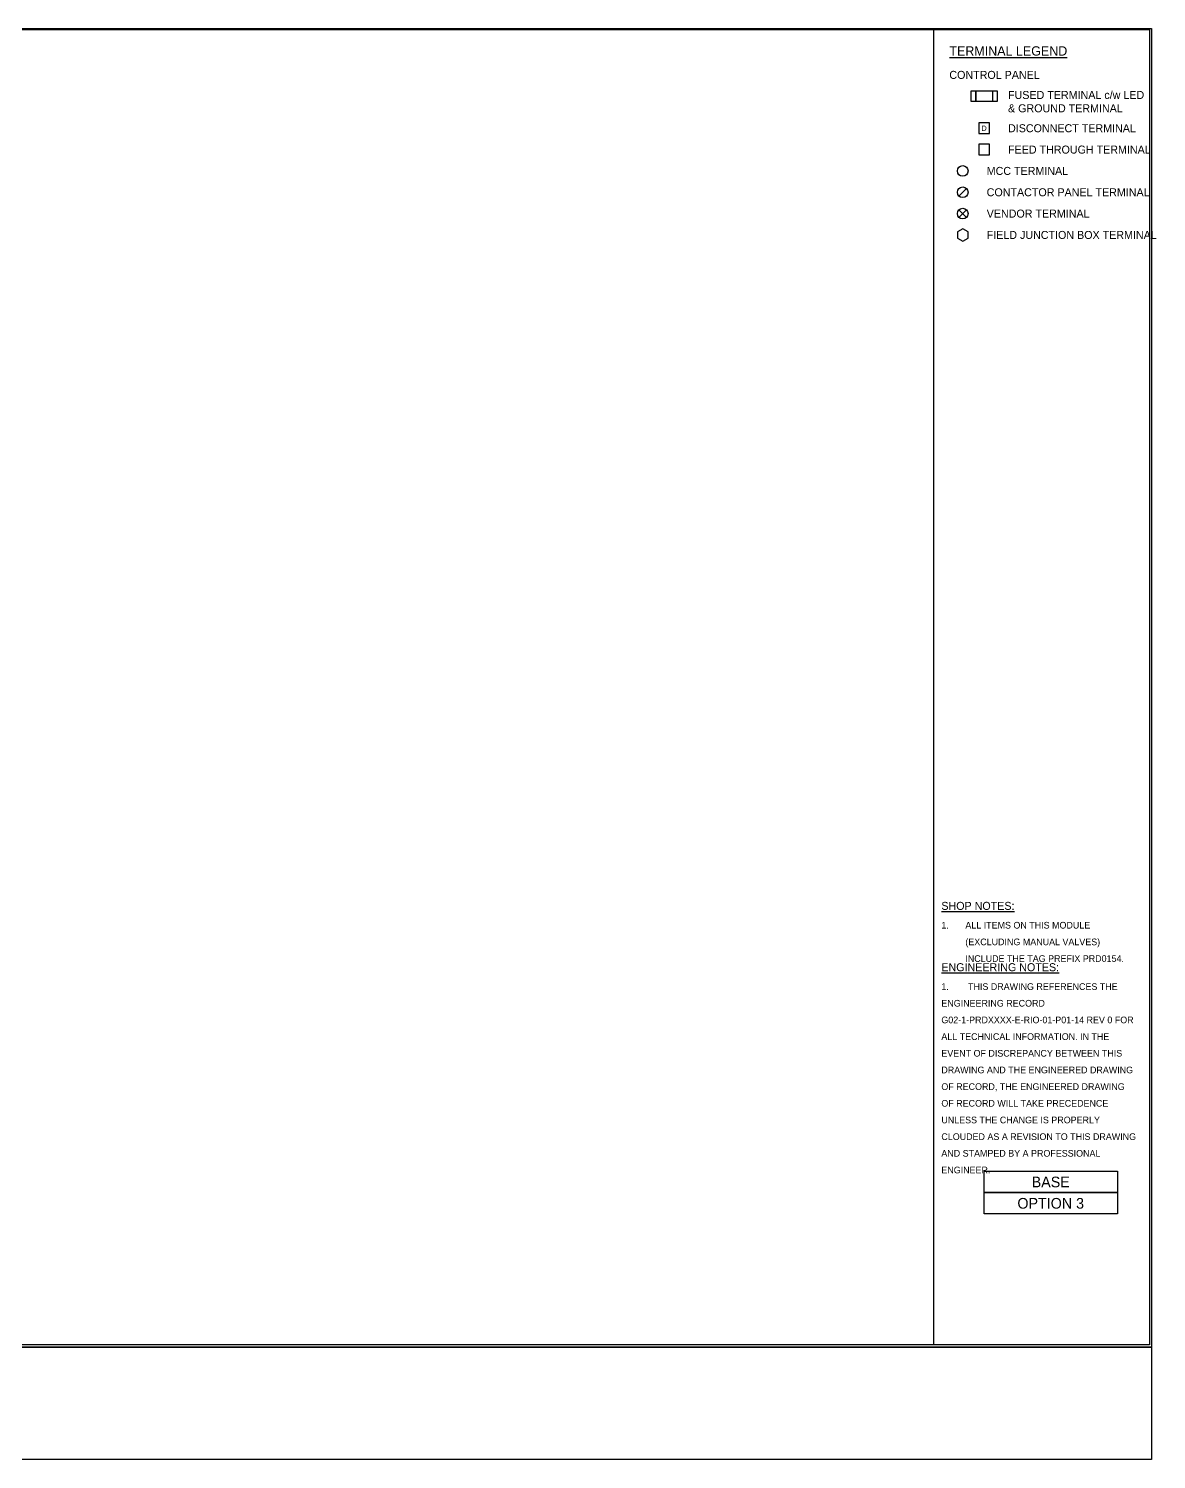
# Model space of a CAD drawing. Extents: x 12207 to 13053, y 0 to 536.
# Drawn here: x 12630 to 13053, y 0 to 536 of the extents above; entities that cross this region are included whole.
import ezdxf
from ezdxf.enums import TextEntityAlignment as Align

# ---------------------------------------------------------------- set-up
doc = ezdxf.new("R2010")
doc.units = 0
doc.header["$LTSCALE"] = 10
doc.header["$MEASUREMENT"] = 0
for name, color, linetype in [('G02-1-PRDXXXX-E-MRIO-01-P01-01$0$(OPTION 3) SYMBOL-3', 3, 'Continuous'), ('G02-1-PRDXXXX-E-MRIO-01-P01-01$0$(OPTION 3) TEXT-2', 2, 'Continuous'), ('G02-1-PRDXXXX-E-MRIO-01-P01-01$0$ENGINEERING NOTE', 2, 'Continuous'), ('G02-1-PRDXXXX-E-MRIO-01-P01-01$0$SYMBOL-3', 3, 'Continuous'), ('G02-1-PRDXXXX-E-MRIO-01-P01-01$0$TEXT-2', 2, 'Continuous'), ('G02-1-PRDXXXX-E-MRIO-01-P01-01$0$TITLE', 7, 'Continuous'), ('Legend-CP$0$SYMBOL-3', 3, 'Continuous'), ('Legend-CP$0$TEXT-2', 2, 'Continuous')]:
    doc.layers.add(name, color=color, linetype=linetype)
doc.layers.add('G02-1-PRDXXXX-E-MRIO-01-P01-01$0$View', color=251, linetype='Continuous', plot=False)
doc.styles.add('G02-1-PRDXXXX-E-MRIO-01-P01-01$0$Scovan Elec', font='')
doc.styles.add('Legend-CP$0$Scovan Elec', font='')
doc.styles.add('Legend-CP$0$Standard', font='')
doc.styles.get("Standard").update_dxf_attribs({"font": ''})
doc.styles.get('G02-1-PRDXXXX-E-MRIO-01-P01-01$0$Scovan Elec').set_extended_font_data('Franklin Gothic Medium Cond')
doc.styles.get('Legend-CP$0$Scovan Elec').set_extended_font_data('Franklin Gothic Medium Cond')
doc.styles.get('Legend-CP$0$Standard').set_extended_font_data('Franklin Gothic Medium Cond')
doc.styles.get('Standard').set_extended_font_data('Franklin Gothic Medium Cond')

# ---------------------------------------------------------------- blocks, each defined once
blk = doc.blocks.new('*U31')
blk.add_lwpolyline([(3.125, 1.875), (-5, 1.875), (-5, -1.875), (-3.125, -1.875), (-3.125, 1.875), (-3.125, -1.875), (5, -1.875), (5, 1.875), (3.125, 1.875), (3.125, -1.875)])
at = {"color": 2, "style": 'Legend-CP$0$Standard'}
blk.add_attdef('TAG2', text='', height=2.5, dxfattribs=at).set_placement((0, 3.75), align=Align.CENTER)
at = {"color": 2, "lineweight": 30, "flags": 106}
blk.add_attdef('TAG1', text='', height=2.5, dxfattribs=at).set_placement((0, 3.75), align=Align.BOTTOM_CENTER)
at = {"color": 2, "style": 'Legend-CP$0$Standard'}
blk.add_attdef('TAG3', text='', height=2.5, dxfattribs=at).set_placement((0, -4.5), align=Align.MIDDLE)
blk = doc.blocks.new('Legend-CP$0$S-TBSquare')
blk.add_lwpolyline([(-2, 2), (-2, -2), (2, -2), (2, 2)], close=True)
at = {"color": 2, "style": 'Legend-CP$0$Standard'}
blk.add_attdef('TAG2', text='', height=2.5, dxfattribs=at).set_placement((0, 3.75), align=Align.CENTER)
at = {"color": 2, "lineweight": 30, "flags": 106}
blk.add_attdef('TAG1', text='', height=2.5, dxfattribs=at).set_placement((0, 3.75), align=Align.BOTTOM_CENTER)
blk = doc.blocks.new('Legend-CP$0$S-TBCircle')
blk.add_circle((0, 0), 2)
at = {"color": 2, "style": 'Legend-CP$0$Standard'}
blk.add_attdef('TAG2', text='', height=2.5, dxfattribs=at).set_placement((0, 3.75), align=Align.CENTER)
at = {"color": 2, "lineweight": 30, "flags": 106}
blk.add_attdef('TAG1', text='', height=2.5, dxfattribs=at).set_placement((0, 3.75), align=Align.BOTTOM_CENTER)
blk = doc.blocks.new('*U34')
for p, q in [((1.41, 1.41), (-1.41, -1.41)), ((-1.41, 1.41), (1.41, -1.41))]:
    blk.add_line(p, q)
blk.add_circle((0, 0), 2)
at = {"color": 2, "style": 'Legend-CP$0$Standard'}
blk.add_attdef('TAG2', text='', height=2.5, dxfattribs=at).set_placement((0, 3.75), align=Align.CENTER)
at = {"color": 2, "lineweight": 30, "flags": 106}
blk.add_attdef('TAG1', text='', height=2.5, dxfattribs=at).set_placement((0, 3.75), align=Align.BOTTOM_CENTER)
blk = doc.blocks.new('Legend-CP$0$S-TBHexagon')
blk.add_lwpolyline([(0, 2.31), (-2, 1.15), (-2, -1.15), (0, -2.31), (2, -1.15), (2, 1.15)], close=True)
at = {"color": 2, "style": 'Legend-CP$0$Standard'}
blk.add_attdef('TAG2', text='', height=2.5, dxfattribs=at).set_placement((0, 3.75), align=Align.CENTER)
at = {"color": 2, "lineweight": 30, "flags": 106}
blk.add_attdef('TAG1', text='', height=2.5, dxfattribs=at).set_placement((0, 3.75), align=Align.BOTTOM_CENTER)
blk = doc.blocks.new('*U36')
blk.add_line((1.41, 1.41), (-1.41, -1.41))
blk.add_circle((0, 0), 2)
at = {"color": 2, "style": 'Legend-CP$0$Standard'}
blk.add_attdef('TAG2', text='', height=2.5, dxfattribs=at).set_placement((0, 3.75), align=Align.CENTER)
at = {"color": 2, "lineweight": 30, "flags": 106}
blk.add_attdef('TAG1', text='', height=2.5, dxfattribs=at).set_placement((0, 3.75), align=Align.BOTTOM_CENTER)
blk = doc.blocks.new('Legend-CP')
at = {"layer": 'Legend-CP$0$SYMBOL-3'}
for name, p in [('*U31', (781, 511)), ('Legend-CP$0$S-TBSquare', (781, 499)), ('Legend-CP$0$S-TBSquare', (781, 491)), ('Legend-CP$0$S-TBCircle', (773, 483)), ('*U36', (773, 475)), ('*U34', (773, 467)), ('Legend-CP$0$S-TBHexagon', (773, 459))]:
    blk.add_blockref(name, p, dxfattribs=at)
at = {"layer": 'Legend-CP$0$TEXT-2', "style": 'Legend-CP$0$Scovan Elec'}
blk.add_text('%%UTERMINAL LEGEND', height=3.5, dxfattribs=at).set_placement((768, 528), align=Align.MIDDLE_LEFT)
blk.add_text('D', height=2, dxfattribs=at).set_placement((781, 499), align=Align.MIDDLE)
at = {"layer": 'Legend-CP$0$TEXT-2', "char_height": 3, "style": 'Legend-CP$0$Scovan Elec'}
for s, insert, attachment_point in [('CONTROL PANEL', (768, 519), 4), ('FUSED TERMINAL c/w LED\\P& GROUND TERMINAL', (790, 513), 1), ('DISCONNECT TERMINAL', (790, 499), 4), ('FEED THROUGH TERMINAL', (790, 491), 4), ('MCC TERMINAL', (782, 483), 4), ('CONTACTOR PANEL TERMINAL', (782, 475), 4), ('VENDOR TERMINAL', (782, 467), 4), ('FIELD JUNCTION BOX TERMINAL', (782, 459), 4)]:
    blk.add_mtext(s, dxfattribs=dict(at, insert=insert, attachment_point=attachment_point))

msp = doc.modelspace()

# ---------------------------------------------------------------- linework, layer by layer
at = {"layer": 'G02-1-PRDXXXX-E-MRIO-01-P01-01$0$(OPTION 3) SYMBOL-3'}
msp.add_lwpolyline([(12988, 92), (12988, 100), (13038, 100), (13038, 92)], close=True, dxfattribs=at)
at = {"layer": 'G02-1-PRDXXXX-E-MRIO-01-P01-01$0$SYMBOL-3'}
msp.add_lwpolyline([(12988, 100), (12988, 108), (13038, 108), (13038, 100)], close=True, dxfattribs=at)
at = {"layer": 'G02-1-PRDXXXX-E-MRIO-01-P01-01$0$TITLE', "color": 9}
msp.add_line((12969, 536), (12969, 43), dxfattribs=at)
at = {"layer": 'G02-1-PRDXXXX-E-MRIO-01-P01-01$0$TITLE'}
for points in [[(12207, 536.37), (13050.77, 536.37), (13050.77, 42.04), (12207, 42.04)], [(12207, 42.04), (13050.77, 42.04), (13050.77, 0), (12207, 0)]]:
    msp.add_lwpolyline(points, close=True, dxfattribs=at)
at = {"layer": 'G02-1-PRDXXXX-E-MRIO-01-P01-01$0$View'}
msp.add_lwpolyline([(12207, 536), (13050, 536), (13050, 43), (12207, 43)], close=True, dxfattribs=at)

# ---------------------------------------------------------------- block references
msp.add_blockref('Legend-CP', (12207, 0))

# ---------------------------------------------------------------- texts
at = {"layer": 'G02-1-PRDXXXX-E-MRIO-01-P01-01$0$(OPTION 3) TEXT-2', "style": 'G02-1-PRDXXXX-E-MRIO-01-P01-01$0$Scovan Elec'}
msp.add_text('OPTION 3', height=4, dxfattribs=at).set_placement((13013, 96), align=Align.MIDDLE)
at = {"layer": 'G02-1-PRDXXXX-E-MRIO-01-P01-01$0$ENGINEERING NOTE', "insert": (12972, 186), "char_height": 2.5, "width": 73, "attachment_point": 1, "style": 'G02-1-PRDXXXX-E-MRIO-01-P01-01$0$Scovan Elec'}
msp.add_mtext('\\pxsm1.5;{\\H1.2x;\\LENGINEERING NOTES:\\P\\pi-3,l3,s*,t3,36;}1.^ITHIS DRAWING REFERENCES THE ENGINEERING RECORD G02-1-PRDXXXX-E-RIO-01-P01-14 REV 0 FOR ALL TECHNICAL INFORMATION{\\H0.99999x;. IN THE EVENT OF DISCREPANCY BETWEEN THIS DRAWING AND THE ENGINEERED DRAWING OF RECORD, THE ENGINEERED DRAWING OF RECORD WILL TAKE PRECEDENCE UNLESS THE CHANGE IS PROPERLY CLOUDED AS A REVISION TO THIS DRAWING AND STAMPED BY A PROFESSIONAL ENGINEER.}', dxfattribs=at)
at = {"layer": 'G02-1-PRDXXXX-E-MRIO-01-P01-01$0$TEXT-2', "style": 'G02-1-PRDXXXX-E-MRIO-01-P01-01$0$Scovan Elec'}
msp.add_text('BASE', height=4, dxfattribs=at).set_placement((13013, 104), align=Align.MIDDLE)
at = {"layer": 'G02-1-PRDXXXX-E-MRIO-01-P01-01$0$TEXT-2', "insert": (12972, 209), "char_height": 3, "attachment_point": 1, "style": 'G02-1-PRDXXXX-E-MRIO-01-P01-01$0$Scovan Elec'}
msp.add_mtext_dynamic_manual_height_columns('\\pxsm1.5;{\\LSHOP NOTES:\\P\\pi-3,l3,s*,t3;\\H0.83333x;\\l1.^IALL ITEMS ON THIS MODULE (EXCLUDING MANUAL VALVES) INCLUDE THE TAG PREFIX PRD0154.}', width=72, gutter_width=12, heights=[0], dxfattribs=at)

doc.saveas('drawing.dxf')
